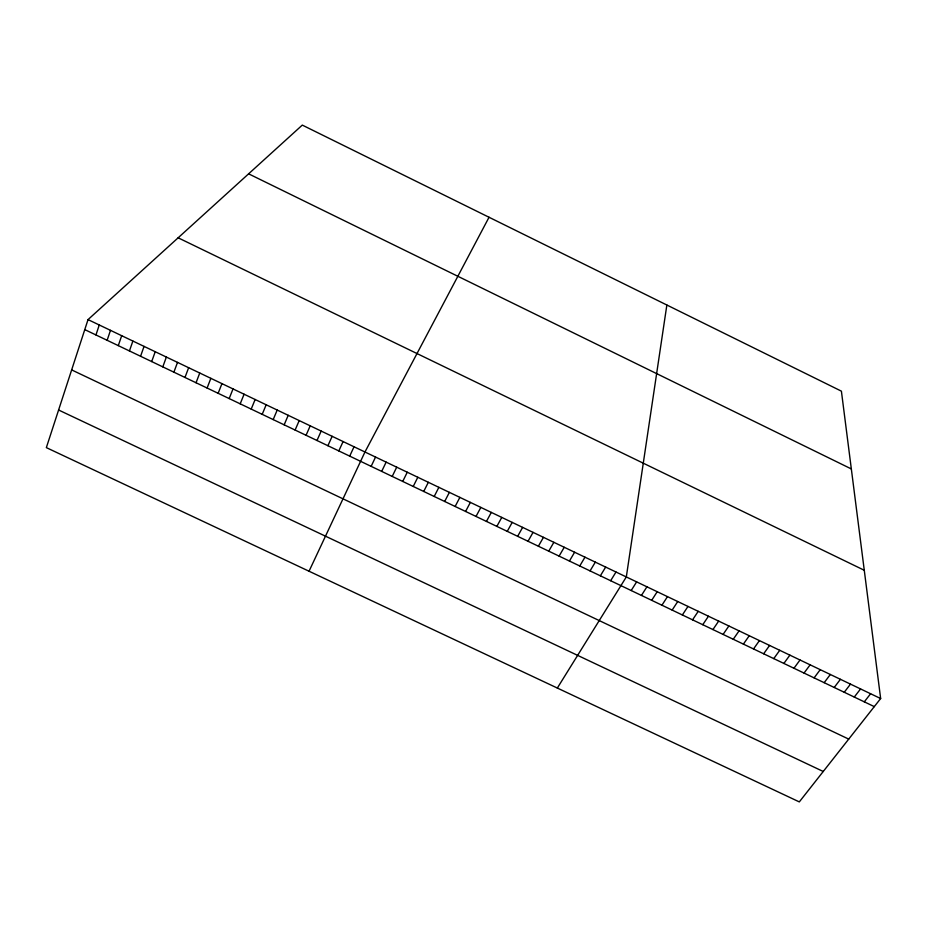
<?xml version="1.0" encoding="UTF-8"?>
<svg xmlns="http://www.w3.org/2000/svg" width="927" height="927" viewBox="0 0 927 927"><rect width="100%" height="100%" fill="white"/><g stroke="black" fill="none" stroke-linecap="round" stroke-linejoin="round"><path stroke-width="1.39" d="M666.861 305.018L626.316 576.953L557.336 688.043M88.03 319.606L46.35 447.625L799.306 801.901L880.65 698.541L841.403 391.159L302.295 125.099L88.03 319.606L880.65 698.541M95.956 334.96L99.27 324.971M107.138 340.29L110.487 330.336M118.297 345.62L121.692 335.69M129.432 350.939L132.885 341.043M140.568 356.258L144.056 346.385M151.692 361.565L155.226 351.727M162.804 366.872L166.373 357.057M173.894 372.167L177.52 362.387M184.983 377.463L188.644 367.706M196.049 382.747L199.757 373.013M207.103 388.031L210.858 378.32M218.146 393.303L221.947 383.627M229.178 398.564L233.025 388.923M240.197 403.836L244.091 394.218M251.205 409.085L255.145 399.491M262.202 414.334L266.176 404.775M273.187 419.583L277.208 410.047M284.16 424.821L288.216 415.308M295.11 430.047L299.224 420.568M306.061 435.273L310.209 425.829M316.988 440.499L321.182 431.067M327.915 445.713L332.144 436.316M338.818 450.916L343.094 441.553M349.711 456.119L354.033 446.779M309.05 571.217L364.96 452.005L489.039 217.266M371.148 466.351L375.551 457.069M381.681 471.391L386.142 462.121M392.214 476.42L396.71 467.173M402.724 481.437L407.266 472.225M413.233 486.455L417.81 477.266M423.72 491.461L428.344 482.307M434.207 496.466L438.865 487.335M444.682 501.472L449.375 492.364M455.134 506.466L459.873 497.382M465.586 511.449L470.371 502.388M476.014 516.432L480.846 507.405M486.443 521.414L491.31 512.411M496.86 526.385L501.762 517.405M507.254 531.345L512.202 522.399M517.648 536.316L522.631 527.382M528.031 541.264L533.06 532.365M538.39 546.212L543.465 537.336M548.749 551.159L553.859 542.307M559.097 556.107L564.242 547.278M569.433 561.032L574.613 552.237M579.757 565.968L584.983 557.185M590.059 570.893L595.331 562.133M600.36 575.806L605.667 567.081M610.65 580.719L616.003 572.017M631.194 590.534L636.629 581.878M641.449 595.424L646.919 586.803M651.693 600.314L657.208 591.716M661.936 605.204L667.475 596.629M672.156 610.082L677.741 601.53M682.365 614.96L687.985 606.432M692.562 619.839L698.228 611.333M702.759 624.694L708.46 616.223M712.933 629.56L718.668 621.102M723.095 634.416L728.877 625.98M733.257 639.259L739.074 630.858M743.396 644.103L749.259 635.725M753.535 648.946L759.433 640.592M763.663 653.778L769.595 645.447M773.767 658.61L779.746 650.302M783.871 663.431L789.885 655.146M793.964 668.251L800.013 659.989M804.045 673.06L810.128 664.833M814.115 677.869L820.233 669.665M824.173 682.678L830.337 674.485M834.219 687.475L840.418 679.306M844.254 692.26L850.488 684.126M854.277 697.058L860.557 688.935M864.3 701.832L870.604 693.744M58.598 410.012L823.246 771.484M71.657 369.908L848.726 739.109M84.774 329.618L874.3 706.617M178.135 237.81L864.265 570.267M248.621 173.836L851.334 468.935"/></g></svg>
